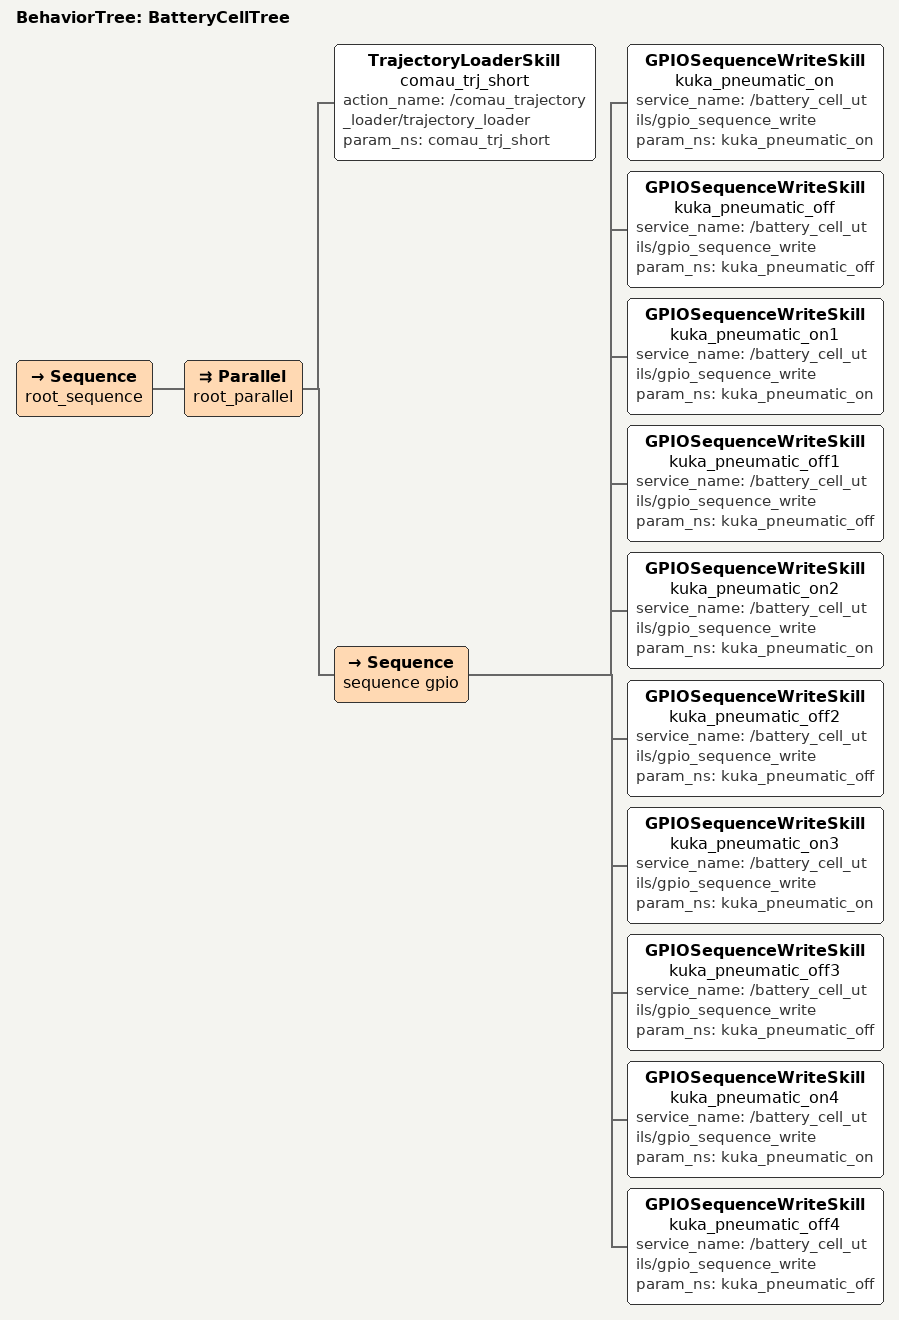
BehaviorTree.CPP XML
<root BTCPP_format="4" >
     <BehaviorTree ID="BatteryCellTree">
        <Sequence name="root_sequence">
            <Parallel name="root_parallel">
                <TrajectoryLoaderSkill name="comau_trj_short" action_name= "/comau_trajectory_loader/trajectory_loader" param_ns="comau_trj_short"/>
                <Sequence name="sequence gpio">
                    <GPIOSequenceWriteSkill name="kuka_pneumatic_on" service_name="/battery_cell_utils/gpio_sequence_write" param_ns="kuka_pneumatic_on"/>
                    <GPIOSequenceWriteSkill name="kuka_pneumatic_off" service_name="/battery_cell_utils/gpio_sequence_write" param_ns="kuka_pneumatic_off"/>
                    <GPIOSequenceWriteSkill name="kuka_pneumatic_on1" service_name="/battery_cell_utils/gpio_sequence_write" param_ns="kuka_pneumatic_on"/>
                    <GPIOSequenceWriteSkill name="kuka_pneumatic_off1" service_name="/battery_cell_utils/gpio_sequence_write" param_ns="kuka_pneumatic_off"/>
                    <GPIOSequenceWriteSkill name="kuka_pneumatic_on2" service_name="/battery_cell_utils/gpio_sequence_write" param_ns="kuka_pneumatic_on"/>
                    <GPIOSequenceWriteSkill name="kuka_pneumatic_off2" service_name="/battery_cell_utils/gpio_sequence_write" param_ns="kuka_pneumatic_off"/>
                    <GPIOSequenceWriteSkill name="kuka_pneumatic_on3" service_name="/battery_cell_utils/gpio_sequence_write" param_ns="kuka_pneumatic_on"/>
                    <GPIOSequenceWriteSkill name="kuka_pneumatic_off3" service_name="/battery_cell_utils/gpio_sequence_write" param_ns="kuka_pneumatic_off"/>
                    <GPIOSequenceWriteSkill name="kuka_pneumatic_on4" service_name="/battery_cell_utils/gpio_sequence_write" param_ns="kuka_pneumatic_on"/>
                    <GPIOSequenceWriteSkill name="kuka_pneumatic_off4" service_name="/battery_cell_utils/gpio_sequence_write" param_ns="kuka_pneumatic_off"/>
                </Sequence>
            </Parallel>

        </Sequence>
     </BehaviorTree>
 </root>
